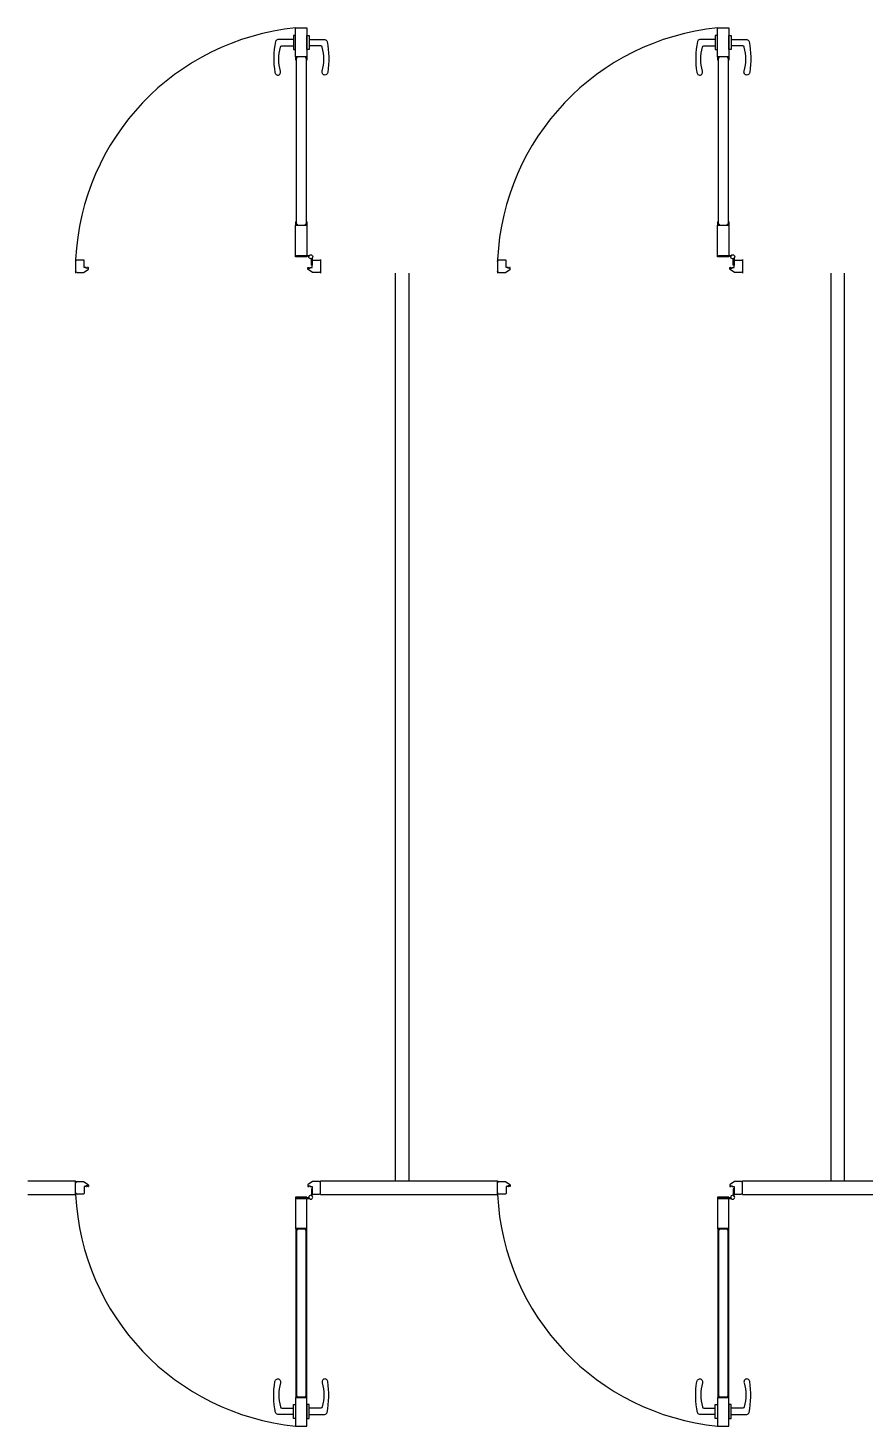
# Model space of a CAD drawing. Extents: x -14231 to 516634, y -267190 to 70805.
# Drawn here: x 63504 to 66579, y 42846 to 47980 of the extents above; entities that cross this region are included whole.
import ezdxf

# ---------------------------------------------------------------- set-up
doc = ezdxf.new("R2010")
doc.units = 0
doc.header["$LTSCALE"] = 8
doc.layers.get('0').update_dxf_attribs({"color": 1, "linetype": 'CONTINUOUS'})

msp = doc.modelspace()

# ---------------------------------------------------------------- linework, layer by layer
at = {"color": 252}
for p, q in [((64487.4, 47874.3, 0), (64487.4, 47979.7, 0)), ((64487.4, 47979.7, 0), (64529.1, 47979.7, 0)), ((64529.1, 47979.7, 0), (64529.1, 47874.3, 0)), ((66037.4, 47874.3, 0), (66037.4, 47979.7, 0)), ((66037.4, 47979.7, 0), (66079.1, 47979.7, 0)), ((66079.1, 47979.7, 0), (66079.1, 47874.3, 0)), ((64529.1, 47874.3, 0), (64487.4, 47874.3, 0)), ((64488, 47862.2, 0), (64488, 47875.1, 0)), ((64488.9, 47860.9, 0), (64488, 47862, 0)), ((64488.3, 47875.4, 0), (64528.2, 47875.4, 0)), ((64489, 47873.8, 0), (64489, 47872.1, 0)), ((64489, 47870.5, 0), (64489, 47863.1, 0)), ((64507.9, 47874.1, 0), (64489.3, 47874.1, 0)), ((64489.3, 47871.8, 0), (64493.9, 47871.8, 0)), ((64493.9, 47870.8, 0), (64489.3, 47870.8, 0)), ((64490.1, 47870.8, 0), (64489.4, 47870.8, 0)), ((64489.4, 47870.8, 0), (64489.4, 47258.9, 0)), ((64489.4, 47862.6, 0), (64489.4, 47861.1, 0)), ((64490.1, 47258.9, 0), (64490.1, 47870.8, 0)), ((64494.2, 47871.5, 0), (64494.2, 47871.1, 0)), ((64508.2, 47874.4, 0), (64507.9, 47874.1, 0)), ((64508.5, 47874.1, 0), (64508.2, 47874.4, 0)), ((64527.1, 47874.1, 0), (64508.5, 47874.1, 0)), ((64522.2, 47871.1, 0), (64522.2, 47871.5, 0)), ((64522.5, 47871.8, 0), (64527.1, 47871.8, 0)), ((64527.1, 47870.8, 0), (64522.5, 47870.8, 0)), ((64526.4, 47870.8, 0), (64526.4, 47258.9, 0)), ((64527, 47870.8, 0), (64526.4, 47870.8, 0)), ((64527, 47258.9, 0), (64527, 47870.8, 0)), ((64527, 47861.1, 0), (64527, 47862.6, 0)), ((64527.4, 47872.1, 0), (64527.4, 47873.8, 0)), ((64527.4, 47863.1, 0), (64527.4, 47870.5, 0)), ((64528.4, 47862, 0), (64527.6, 47860.9, 0)), ((64528.5, 47875.1, 0), (64528.5, 47862.2, 0)), ((66079.1, 47874.3, 0), (66037.4, 47874.3, 0)), ((66038, 47862.2, 0), (66038, 47875.1, 0)), ((66038.9, 47860.9, 0), (66038, 47862, 0)), ((66038.3, 47875.4, 0), (66078.2, 47875.4, 0)), ((66039, 47873.8, 0), (66039, 47872.1, 0)), ((66039, 47870.5, 0), (66039, 47863.1, 0)), ((66057.9, 47874.1, 0), (66039.3, 47874.1, 0)), ((66039.3, 47871.8, 0), (66043.9, 47871.8, 0)), ((66043.9, 47870.8, 0), (66039.3, 47870.8, 0)), ((66040.1, 47870.8, 0), (66039.4, 47870.8, 0)), ((66039.4, 47870.8, 0), (66039.4, 47258.9, 0)), ((66039.4, 47862.6, 0), (66039.4, 47861.1, 0)), ((66040.1, 47258.9, 0), (66040.1, 47870.8, 0)), ((66044.2, 47871.5, 0), (66044.2, 47871.1, 0)), ((66058.2, 47874.4, 0), (66057.9, 47874.1, 0)), ((66058.5, 47874.1, 0), (66058.2, 47874.4, 0)), ((66077.1, 47874.1, 0), (66058.5, 47874.1, 0)), ((66072.2, 47871.1, 0), (66072.2, 47871.5, 0)), ((66072.5, 47871.8, 0), (66077.1, 47871.8, 0)), ((66077.1, 47870.8, 0), (66072.5, 47870.8, 0)), ((66076.4, 47870.8, 0), (66076.4, 47258.9, 0)), ((66077, 47870.8, 0), (66076.4, 47870.8, 0)), ((66077, 47258.9, 0), (66077, 47870.8, 0)), ((66077, 47861.1, 0), (66077, 47862.6, 0)), ((66077.4, 47872.1, 0), (66077.4, 47873.8, 0)), ((66077.4, 47863.1, 0), (66077.4, 47870.5, 0)), ((66078.4, 47862, 0), (66077.6, 47860.9, 0)), ((66078.5, 47875.1, 0), (66078.5, 47862.2, 0)), ((64487.4, 47139.1, 0), (64487.4, 47255.4, 0)), ((64487.4, 47255.4, 0), (64529.1, 47255.4, 0)), ((64488, 47267.6, 0), (64488.9, 47268.8, 0)), ((64488, 47254.6, 0), (64488, 47267.5, 0)), ((64528.2, 47254.3, 0), (64488.3, 47254.3, 0)), ((64489, 47266.6, 0), (64489, 47259.2, 0)), ((64489, 47257.6, 0), (64489, 47255.9, 0)), ((64489.3, 47258.9, 0), (64493.9, 47258.9, 0)), ((64493.9, 47257.9, 0), (64489.3, 47257.9, 0)), ((64489.3, 47255.6, 0), (64507.9, 47255.6, 0)), ((64489.4, 47268.6, 0), (64489.4, 47267, 0)), ((64489.4, 47258.9, 0), (64490.1, 47258.9, 0)), ((64494.2, 47258.6, 0), (64494.2, 47258.2, 0)), ((64507.9, 47255.6, 0), (64508.2, 47255.3, 0)), ((64508.2, 47255.3, 0), (64508.5, 47255.6, 0)), ((64508.5, 47255.6, 0), (64527.1, 47255.6, 0)), ((64522.2, 47258.2, 0), (64522.2, 47258.6, 0)), ((64522.5, 47258.9, 0), (64527.1, 47258.9, 0)), ((64527.1, 47257.9, 0), (64522.5, 47257.9, 0)), ((64526.4, 47258.9, 0), (64527, 47258.9, 0)), ((64527, 47267, 0), (64527, 47268.6, 0)), ((64527.2, 47266.8, 0), (64527.2, 47266.8, 0)), ((64527.4, 47259.2, 0), (64527.4, 47266.6, 0)), ((64527.4, 47255.9, 0), (64527.4, 47257.6, 0)), ((64527.6, 47268.8, 0), (64528.4, 47267.6, 0)), ((64528.5, 47267.5, 0), (64528.5, 47254.6, 0)), ((64529.1, 47255.4, 0), (64529.1, 47139.1, 0)), ((66037.4, 47139.1, 0), (66037.4, 47255.4, 0)), ((66037.4, 47255.4, 0), (66079.1, 47255.4, 0)), ((66038, 47267.6, 0), (66038.9, 47268.8, 0)), ((66038, 47254.6, 0), (66038, 47267.5, 0)), ((66078.2, 47254.3, 0), (66038.3, 47254.3, 0)), ((66039, 47266.6, 0), (66039, 47259.2, 0)), ((66039, 47257.6, 0), (66039, 47255.9, 0)), ((66039.3, 47258.9, 0), (66043.9, 47258.9, 0)), ((66043.9, 47257.9, 0), (66039.3, 47257.9, 0)), ((66039.3, 47255.6, 0), (66057.9, 47255.6, 0)), ((66039.4, 47268.6, 0), (66039.4, 47267, 0)), ((66039.4, 47258.9, 0), (66040.1, 47258.9, 0)), ((66044.2, 47258.6, 0), (66044.2, 47258.2, 0)), ((66057.9, 47255.6, 0), (66058.2, 47255.3, 0)), ((66058.2, 47255.3, 0), (66058.5, 47255.6, 0)), ((66058.5, 47255.6, 0), (66077.1, 47255.6, 0)), ((66072.2, 47258.2, 0), (66072.2, 47258.6, 0)), ((66072.5, 47258.9, 0), (66077.1, 47258.9, 0)), ((66077.1, 47257.9, 0), (66072.5, 47257.9, 0)), ((66076.4, 47258.9, 0), (66077, 47258.9, 0)), ((66077, 47267, 0), (66077, 47268.6, 0)), ((66077.2, 47266.8, 0), (66077.2, 47266.8, 0)), ((66077.4, 47259.2, 0), (66077.4, 47266.6, 0)), ((66077.4, 47255.9, 0), (66077.4, 47257.6, 0)), ((66077.6, 47268.8, 0), (66078.4, 47267.6, 0)), ((66078.5, 47267.5, 0), (66078.5, 47254.6, 0)), ((66079.1, 47255.4, 0), (66079.1, 47139.1, 0)), ((63679, 47129.7, 0), (63679, 47079.7, 0)), ((63708.8, 47127.7, 0), (63684.3, 47127.7, 0)), ((63710.3, 47100.5, 0), (63710.3, 47126.2, 0)), ((64529.1, 47139.1, 0), (64487.4, 47139.1, 0)), ((64490.5, 47144.3, 0), (64537.4, 47144.3, 0)), ((64490.5, 47141.7, 0), (64490.5, 47144.3, 0)), ((64537.4, 47141.7, 0), (64490.5, 47141.7, 0)), ((64537.4, 47144.3, 0), (64537.4, 47141.7, 0)), ((64545.1, 47108.9), (64545.1, 47134)), ((64545.1, 47134), (64547.7, 47134)), ((64547.7, 47134), (64547.7, 47108.9)), ((64547.7, 47100.5), (64547.7, 47126.2)), ((64549.3, 47127.7), (64573.8, 47127.7)), ((64579, 47129.7), (64579, 47079.7)), ((65229, 47129.7, 0), (65229, 47079.7, 0)), ((65258.8, 47127.7, 0), (65234.3, 47127.7, 0)), ((65260.3, 47100.5, 0), (65260.3, 47126.2, 0)), ((66079.1, 47139.1, 0), (66037.4, 47139.1, 0)), ((66040.5, 47144.3, 0), (66087.4, 47144.3, 0)), ((66040.5, 47141.7, 0), (66040.5, 47144.3, 0)), ((66087.4, 47141.7, 0), (66040.5, 47141.7, 0)), ((66087.4, 47144.3, 0), (66087.4, 47141.7, 0)), ((66095.1, 47108.9), (66095.1, 47134)), ((66095.1, 47134), (66097.7, 47134)), ((66097.7, 47134), (66097.7, 47108.9)), ((66097.7, 47100.5), (66097.7, 47126.2)), ((66099.3, 47127.7), (66123.8, 47127.7)), ((66129, 47129.7), (66129, 47079.7)), ((63679, 47122.5, 0), (63679, 47086.9, 0)), ((63684.3, 47081.7, 0), (63708.3, 47081.7, 0)), ((63708.3, 47081.7, 0), (63724.8, 47092.6, 0)), ((63718.5, 47100.5, 0), (63710.3, 47100.5, 0)), ((63716.8, 47099.5, 0), (63718.5, 47099.5, 0)), ((63716.8, 47097.5, 0), (63716.8, 47099.5, 0)), ((63724.7, 47097.5, 0), (63716.8, 47097.5, 0)), ((63725.5, 47100.5, 0), (63723.1, 47100.5, 0)), ((63723.1, 47099.5, 0), (63724.7, 47099.5, 0)), ((63724.7, 47099.5, 0), (63724.7, 47097.5, 0)), ((63726, 47095, 0), (63726, 47100, 0)), ((64532.1, 47095, 0), (64532.1, 47100, 0)), ((64532.6, 47100.5, 0), (64535, 47100.5, 0)), ((64535, 47099.5, 0), (64533.3, 47099.5, 0)), ((64533.3, 47099.5, 0), (64533.3, 47097.5, 0)), ((64533.3, 47097.5, 0), (64541.3, 47097.5, 0)), ((64549.8, 47081.7, 0), (64533.3, 47092.6, 0)), ((64539.6, 47100.5), (64547.7, 47100.5)), ((64541.3, 47099.5), (64539.6, 47099.5)), ((64541.3, 47097.5), (64541.3, 47099.5)), ((64547.7, 47108.9), (64545.1, 47108.9)), ((64573.8, 47081.7), (64549.8, 47081.7)), ((64579, 47122.5), (64579, 47086.9)), ((64854, 43746.2), (64854, 47079.7)), ((64904, 43746.2), (64904, 47079.7)), ((65229, 47122.5, 0), (65229, 47086.9, 0)), ((65234.3, 47081.7, 0), (65258.3, 47081.7, 0)), ((65258.3, 47081.7, 0), (65274.8, 47092.6, 0)), ((65268.5, 47100.5, 0), (65260.3, 47100.5, 0)), ((65266.8, 47099.5, 0), (65268.5, 47099.5, 0)), ((65266.8, 47097.5, 0), (65266.8, 47099.5, 0)), ((65274.7, 47097.5, 0), (65266.8, 47097.5, 0)), ((65275.5, 47100.5, 0), (65273.1, 47100.5, 0)), ((65273.1, 47099.5, 0), (65274.7, 47099.5, 0)), ((65274.7, 47099.5, 0), (65274.7, 47097.5, 0)), ((65276, 47095, 0), (65276, 47100, 0)), ((66082.1, 47095, 0), (66082.1, 47100, 0)), ((66082.6, 47100.5, 0), (66085, 47100.5, 0)), ((66085, 47099.5, 0), (66083.3, 47099.5, 0)), ((66083.3, 47099.5, 0), (66083.3, 47097.5, 0)), ((66083.3, 47097.5, 0), (66091.3, 47097.5, 0)), ((66099.8, 47081.7, 0), (66083.3, 47092.6, 0)), ((66089.6, 47100.5), (66097.7, 47100.5)), ((66091.3, 47099.5), (66089.6, 47099.5)), ((66091.3, 47097.5), (66091.3, 47099.5)), ((66097.7, 47108.9), (66095.1, 47108.9)), ((66123.8, 47081.7), (66099.8, 47081.7)), ((66129, 47122.5), (66129, 47086.9)), ((66454, 43746.2), (66454, 47079.7)), ((66504, 43746.2), (66504, 47079.7)), ((63504, 43746.2), (63679, 43746.2)), ((63679, 43696.2, 0), (63679, 43746.2, 0)), ((63679, 43703.4, 0), (63679, 43739, 0)), ((63684.3, 43744.2, 0), (63708.3, 43744.2, 0)), ((63708.3, 43744.2, 0), (63724.8, 43733.4, 0)), ((64549.8, 43744.2, 0), (64533.3, 43733.4, 0)), ((64573.8, 43744.2), (64549.8, 43744.2)), ((64579, 43746.2), (65229, 43746.2)), ((64579, 43696.2), (64579, 43746.2)), ((64579, 43703.4), (64579, 43739)), ((65229, 43696.2, 0), (65229, 43746.2, 0)), ((65229, 43703.4, 0), (65229, 43739, 0)), ((65234.3, 43744.2, 0), (65258.3, 43744.2, 0)), ((65258.3, 43744.2, 0), (65274.8, 43733.4, 0)), ((66099.8, 43744.2, 0), (66083.3, 43733.4, 0)), ((66123.8, 43744.2), (66099.8, 43744.2)), ((66129, 43746.2), (66829, 43746.2)), ((66129, 43696.2), (66129, 43746.2)), ((66129, 43703.4), (66129, 43739)), ((63504, 43696.2), (63679, 43696.2)), ((63708.8, 43698.2, 0), (63684.3, 43698.2, 0)), ((63710.3, 43725.4, 0), (63710.3, 43699.8, 0)), ((63718.5, 43725.4, 0), (63710.3, 43725.4, 0)), ((63716.8, 43728.5, 0), (63716.8, 43726.5, 0)), ((63724.7, 43728.5, 0), (63716.8, 43728.5, 0)), ((63716.8, 43726.5, 0), (63718.5, 43726.5, 0)), ((63723.1, 43726.5, 0), (63724.7, 43726.5, 0)), ((63725.5, 43725.4, 0), (63723.1, 43725.4, 0)), ((63724.7, 43726.5, 0), (63724.7, 43728.5, 0)), ((63726, 43730.9, 0), (63726, 43726, 0)), ((64487.4, 43686.9, 0), (64487.4, 43570.6, 0)), ((64529.1, 43686.9, 0), (64487.4, 43686.9, 0)), ((64529.1, 43570.6, 0), (64529.1, 43686.9, 0)), ((64532.1, 43730.9, 0), (64532.1, 43726, 0)), ((64532.6, 43725.4, 0), (64535, 43725.4, 0)), ((64533.3, 43726.5, 0), (64533.3, 43728.5, 0)), ((64533.3, 43728.5, 0), (64541.3, 43728.5, 0)), ((64535, 43726.5, 0), (64533.3, 43726.5, 0)), ((64541.3, 43726.5), (64539.6, 43726.5)), ((64539.6, 43725.4), (64547.7, 43725.4)), ((64541.3, 43728.5), (64541.3, 43726.5)), ((64545.1, 43717.1), (64545.1, 43692)), ((64547.7, 43717.1), (64545.1, 43717.1)), ((64545.1, 43692), (64547.7, 43692)), ((64547.7, 43725.4), (64547.7, 43699.8)), ((64547.7, 43692), (64547.7, 43717.1)), ((64549.3, 43698.2), (64573.8, 43698.2)), ((64579, 43696.2), (65229, 43696.2)), ((65258.8, 43698.2, 0), (65234.3, 43698.2, 0)), ((65260.3, 43725.4, 0), (65260.3, 43699.8, 0)), ((65268.5, 43725.4, 0), (65260.3, 43725.4, 0)), ((65266.8, 43728.5, 0), (65266.8, 43726.5, 0)), ((65274.7, 43728.5, 0), (65266.8, 43728.5, 0)), ((65266.8, 43726.5, 0), (65268.5, 43726.5, 0)), ((65273.1, 43726.5, 0), (65274.7, 43726.5, 0)), ((65275.5, 43725.4, 0), (65273.1, 43725.4, 0)), ((65274.7, 43726.5, 0), (65274.7, 43728.5, 0)), ((65276, 43730.9, 0), (65276, 43726, 0)), ((66037.4, 43686.9, 0), (66037.4, 43570.6, 0)), ((66079.1, 43686.9, 0), (66037.4, 43686.9, 0)), ((66079.1, 43570.6, 0), (66079.1, 43686.9, 0)), ((66082.1, 43730.9, 0), (66082.1, 43726, 0)), ((66082.6, 43725.4, 0), (66085, 43725.4, 0)), ((66083.3, 43726.5, 0), (66083.3, 43728.5, 0)), ((66083.3, 43728.5, 0), (66091.3, 43728.5, 0)), ((66085, 43726.5, 0), (66083.3, 43726.5, 0)), ((66091.3, 43726.5), (66089.6, 43726.5)), ((66089.6, 43725.4), (66097.7, 43725.4)), ((66091.3, 43728.5), (66091.3, 43726.5)), ((66095.1, 43717.1), (66095.1, 43692)), ((66097.7, 43717.1), (66095.1, 43717.1)), ((66095.1, 43692), (66097.7, 43692)), ((66097.7, 43725.4), (66097.7, 43699.8)), ((66097.7, 43692), (66097.7, 43717.1)), ((66099.3, 43698.2), (66123.8, 43698.2)), ((66129, 43696.2), (66829, 43696.2)), ((64537.4, 43684.3, 0), (64490.5, 43684.3, 0)), ((64490.5, 43684.3, 0), (64490.5, 43681.7, 0)), ((64490.5, 43681.7, 0), (64537.4, 43681.7, 0)), ((64537.4, 43681.7, 0), (64537.4, 43684.3, 0)), ((66087.4, 43684.3, 0), (66040.5, 43684.3, 0)), ((66040.5, 43684.3, 0), (66040.5, 43681.7, 0)), ((66040.5, 43681.7, 0), (66087.4, 43681.7, 0)), ((66087.4, 43681.7, 0), (66087.4, 43684.3, 0)), ((64487.4, 43570.6, 0), (64529.1, 43570.6, 0)), ((64488, 43571.3, 0), (64488, 43558.5, 0)), ((64488, 43558.3, 0), (64488.9, 43557.1, 0)), ((64528.2, 43571.6, 0), (64488.3, 43571.6, 0)), ((64489, 43568.4, 0), (64489, 43570.1, 0)), ((64489, 43559.3, 0), (64489, 43566.7, 0)), ((64489.3, 43570.4, 0), (64507.9, 43570.4, 0)), ((64493.9, 43568.1, 0), (64489.3, 43568.1, 0)), ((64489.3, 43567, 0), (64493.9, 43567, 0)), ((64489.4, 43567, 0), (64490.1, 43567, 0)), ((64489.4, 42955.2, 0), (64489.4, 43567, 0)), ((64489.4, 43557.3, 0), (64489.4, 43558.9, 0)), ((64490.1, 43567, 0), (64490.1, 42955.2, 0)), ((64494.2, 43567.3, 0), (64494.2, 43567.8, 0)), ((64507.9, 43570.4, 0), (64508.2, 43570.7, 0)), ((64508.2, 43570.7, 0), (64508.5, 43570.4, 0)), ((64508.5, 43570.4, 0), (64527.1, 43570.4, 0)), ((64522.2, 43567.8, 0), (64522.2, 43567.3, 0)), ((64527.1, 43568.1, 0), (64522.5, 43568.1, 0)), ((64522.5, 43567, 0), (64527.1, 43567, 0)), ((64526.4, 42955.2, 0), (64526.4, 43567, 0)), ((64526.4, 43567, 0), (64527, 43567, 0)), ((64527, 43567, 0), (64527, 42955.2, 0)), ((64527, 43558.9, 0), (64527, 43557.3, 0)), ((64527.2, 43559.1, 0), (64527.2, 43559.1, 0)), ((64527.4, 43570.1, 0), (64527.4, 43568.4, 0)), ((64527.4, 43566.7, 0), (64527.4, 43559.3, 0)), ((64527.6, 43557.1, 0), (64528.4, 43558.3, 0)), ((64528.5, 43558.5, 0), (64528.5, 43571.3, 0)), ((66037.4, 43570.6, 0), (66079.1, 43570.6, 0)), ((66038, 43571.3, 0), (66038, 43558.5, 0)), ((66038, 43558.3, 0), (66038.9, 43557.1, 0)), ((66078.2, 43571.6, 0), (66038.3, 43571.6, 0)), ((66039, 43568.4, 0), (66039, 43570.1, 0)), ((66039, 43559.3, 0), (66039, 43566.7, 0)), ((66039.3, 43570.4, 0), (66057.9, 43570.4, 0)), ((66043.9, 43568.1, 0), (66039.3, 43568.1, 0)), ((66039.3, 43567, 0), (66043.9, 43567, 0)), ((66039.4, 43567, 0), (66040.1, 43567, 0)), ((66039.4, 42955.2, 0), (66039.4, 43567, 0)), ((66039.4, 43557.3, 0), (66039.4, 43558.9, 0)), ((66040.1, 43567, 0), (66040.1, 42955.2, 0)), ((66044.2, 43567.3, 0), (66044.2, 43567.8, 0)), ((66057.9, 43570.4, 0), (66058.2, 43570.7, 0)), ((66058.2, 43570.7, 0), (66058.5, 43570.4, 0)), ((66058.5, 43570.4, 0), (66077.1, 43570.4, 0)), ((66072.2, 43567.8, 0), (66072.2, 43567.3, 0)), ((66077.1, 43568.1, 0), (66072.5, 43568.1, 0)), ((66072.5, 43567, 0), (66077.1, 43567, 0)), ((66076.4, 42955.2, 0), (66076.4, 43567, 0)), ((66076.4, 43567, 0), (66077, 43567, 0)), ((66077, 43567, 0), (66077, 42955.2, 0)), ((66077, 43558.9, 0), (66077, 43557.3, 0)), ((66077.2, 43559.1, 0), (66077.2, 43559.1, 0)), ((66077.4, 43570.1, 0), (66077.4, 43568.4, 0)), ((66077.4, 43566.7, 0), (66077.4, 43559.3, 0)), ((66077.6, 43557.1, 0), (66078.4, 43558.3, 0)), ((66078.5, 43558.5, 0), (66078.5, 43571.3, 0)), ((64487.4, 42951.6, 0), (64487.4, 42846.2, 0)), ((64529.1, 42951.6, 0), (64487.4, 42951.6, 0)), ((64488.9, 42965, 0), (64488, 42963.9, 0)), ((64488, 42963.7, 0), (64488, 42950.9, 0)), ((64488.3, 42950.6, 0), (64528.2, 42950.6, 0)), ((64489, 42955.5, 0), (64489, 42962.9, 0)), ((64489, 42952.1, 0), (64489, 42953.8, 0)), ((64493.9, 42955.2, 0), (64489.3, 42955.2, 0)), ((64489.3, 42954.1, 0), (64493.9, 42954.1, 0)), ((64507.9, 42951.8, 0), (64489.3, 42951.8, 0)), ((64489.4, 42963.3, 0), (64489.4, 42964.9, 0)), ((64490.1, 42955.2, 0), (64489.4, 42955.2, 0)), ((64494.2, 42954.4, 0), (64494.2, 42954.8, 0)), ((64508.2, 42951.5, 0), (64507.9, 42951.8, 0)), ((64508.5, 42951.8, 0), (64508.2, 42951.5, 0)), ((64527.1, 42951.8, 0), (64508.5, 42951.8, 0)), ((64522.2, 42954.8, 0), (64522.2, 42954.4, 0)), ((64527.1, 42955.2, 0), (64522.5, 42955.2, 0)), ((64522.5, 42954.1, 0), (64527.1, 42954.1, 0)), ((64527, 42955.2, 0), (64526.4, 42955.2, 0)), ((64527, 42964.9, 0), (64527, 42963.3, 0)), ((64527.4, 42962.9, 0), (64527.4, 42955.5, 0)), ((64527.4, 42953.8, 0), (64527.4, 42952.1, 0)), ((64528.4, 42963.9, 0), (64527.6, 42965, 0)), ((64528.5, 42950.9, 0), (64528.5, 42963.7, 0)), ((64529.1, 42846.2, 0), (64529.1, 42951.6, 0)), ((66037.4, 42951.6, 0), (66037.4, 42846.2, 0)), ((66079.1, 42951.6, 0), (66037.4, 42951.6, 0)), ((66038.9, 42965, 0), (66038, 42963.9, 0)), ((66038, 42963.7, 0), (66038, 42950.9, 0)), ((66038.3, 42950.6, 0), (66078.2, 42950.6, 0)), ((66039, 42955.5, 0), (66039, 42962.9, 0)), ((66039, 42952.1, 0), (66039, 42953.8, 0)), ((66043.9, 42955.2, 0), (66039.3, 42955.2, 0)), ((66039.3, 42954.1, 0), (66043.9, 42954.1, 0)), ((66057.9, 42951.8, 0), (66039.3, 42951.8, 0)), ((66039.4, 42963.3, 0), (66039.4, 42964.9, 0)), ((66040.1, 42955.2, 0), (66039.4, 42955.2, 0)), ((66044.2, 42954.4, 0), (66044.2, 42954.8, 0)), ((66058.2, 42951.5, 0), (66057.9, 42951.8, 0)), ((66058.5, 42951.8, 0), (66058.2, 42951.5, 0)), ((66077.1, 42951.8, 0), (66058.5, 42951.8, 0)), ((66072.2, 42954.8, 0), (66072.2, 42954.4, 0)), ((66077.1, 42955.2, 0), (66072.5, 42955.2, 0)), ((66072.5, 42954.1, 0), (66077.1, 42954.1, 0)), ((66077, 42955.2, 0), (66076.4, 42955.2, 0)), ((66077, 42964.9, 0), (66077, 42963.3, 0)), ((66077.4, 42962.9, 0), (66077.4, 42955.5, 0)), ((66077.4, 42953.8, 0), (66077.4, 42952.1, 0)), ((66078.4, 42963.9, 0), (66077.6, 42965, 0)), ((66078.5, 42950.9, 0), (66078.5, 42963.7, 0)), ((66079.1, 42846.2, 0), (66079.1, 42951.6, 0)), ((64487.4, 42846.2, 0), (64529.1, 42846.2, 0)), ((66037.4, 42846.2, 0), (66079.1, 42846.2, 0))]:
    msp.add_line(p, q, dxfattribs=at)
at = {"color": 252, "elevation": 0}
for points in [[(64487.4, 47900.3), (64487.4, 47952.2), (64478.9, 47952.2), (64478.9, 47900.3)], [(64529.1, 47900.3), (64529.1, 47952.2), (64537.6, 47952.2), (64537.6, 47900.3)], [(66037.4, 47900.3), (66037.4, 47952.2), (66028.9, 47952.2), (66028.9, 47900.3)], [(66079.1, 47900.3), (66079.1, 47952.2), (66087.6, 47952.2), (66087.6, 47900.3)], [(64487.4, 42925.6), (64487.4, 42873.7), (64478.9, 42873.7), (64478.9, 42925.6)], [(64529.1, 42925.6), (64529.1, 42873.7), (64537.6, 42873.7), (64537.6, 42925.6)], [(66037.4, 42925.6), (66037.4, 42873.7), (66028.9, 42873.7), (66028.9, 42925.6)], [(66079.1, 42925.6), (66079.1, 42873.7), (66087.6, 42873.7), (66087.6, 42925.6)]]:
    msp.add_lwpolyline(points, close=True, dxfattribs=at)
for points in [[(64478.9, 47937.9), (64436.5, 47937.9), (64421.8, 47937.3, 0.327495), (64413.5, 47930, 0.089847), (64411.1, 47816.4, 1.144881), (64431.6, 47821, -0.137079), (64431.5, 47909.1, -0.349357), (64437, 47914.6), (64478.9, 47914.6)], [(64537.6, 47937.9), (64579.9, 47937.9), (64594.6, 47937.3, -0.327495), (64603, 47930, -0.089847), (64605.3, 47816.4, -1.144881), (64584.9, 47821, 0.137079), (64584.9, 47909.1, 0.349357), (64579.5, 47914.6), (64537.6, 47914.6)], [(66028.9, 47937.9), (65986.5, 47937.9), (65971.8, 47937.3, 0.327495), (65963.5, 47930, 0.089847), (65961.1, 47816.4, 1.144881), (65981.6, 47821, -0.137079), (65981.5, 47909.1, -0.349357), (65987, 47914.6), (66028.9, 47914.6)], [(66087.6, 47937.9), (66129.9, 47937.9), (66144.6, 47937.3, -0.327495), (66153, 47930, -0.089847), (66155.3, 47816.4, -1.144881), (66134.9, 47821, 0.137079), (66134.9, 47909.1, 0.349357), (66129.5, 47914.6), (66087.6, 47914.6)], [(64478.9, 42888), (64436.5, 42888), (64421.8, 42888.7, -0.327495), (64413.5, 42895.9, -0.089847), (64411.1, 43009.6, -1.144881), (64431.6, 43004.9, 0.137079), (64431.5, 42916.9, 0.349357), (64437, 42911.3), (64478.9, 42911.3)], [(64537.6, 42888), (64579.9, 42888), (64594.6, 42888.7, 0.327495), (64603, 42895.9, 0.089847), (64605.3, 43009.6, 1.144881), (64584.9, 43004.9, -0.137079), (64584.9, 42916.9, -0.349357), (64579.5, 42911.3), (64537.6, 42911.3)], [(66028.9, 42888), (65986.5, 42888), (65971.8, 42888.7, -0.327495), (65963.5, 42895.9, -0.089847), (65961.1, 43009.6, -1.144881), (65981.6, 43004.9, 0.137079), (65981.5, 42916.9, 0.349357), (65987, 42911.3), (66028.9, 42911.3)], [(66087.6, 42888), (66129.9, 42888), (66144.6, 42888.7, 0.327495), (66153, 42895.9, 0.089847), (66155.3, 43009.6, 1.144881), (66134.9, 43004.9, -0.137079), (66134.9, 42916.9, -0.349357), (66129.5, 42911.3), (66087.6, 42911.3)]]:
    msp.add_lwpolyline(points, format="xyb", dxfattribs=at)
at = {"color": 252}
for centre, radius, start, end in [((64575.9, 47086.2, 0), 897.9, 95.6568, 177.2228), ((66125.9, 47086.2, 0), 897.9, 95.6568, 177.2228), ((64488.3, 47875.1, 0), 0.313, 90, 180), ((64488.3, 47862.2, 0), 0.313, 180, 216.0274), ((64489.1, 47861.1, 0), 0.313, 216.0274, 360), ((64489.3, 47873.8, 0), 0.313, 90, 180), ((64489.3, 47872.1, 0), 0.313, 180, 270), ((64489.3, 47870.5, 0), 0.313, 90, 180), ((64489.2, 47863.1, 0), 0.209, 180, 270), ((64489.2, 47862.6, 0), 0.209, 360, 90), ((64493.9, 47871.5, 0), 0.313, 0, 90), ((64493.9, 47871.1, 0), 0.313, 270, 0), ((64522.5, 47871.5, 0), 0.313, 90, 180), ((64522.5, 47871.1, 0), 0.313, 180, 270), ((64527.2, 47862.6, 0), 0.209, 90, 180), ((64527.3, 47861.1, 0), 0.313, 180, 323.9726), ((64527.1, 47873.8, 0), 0.313, 360, 90), ((64527.1, 47872.1, 0), 0.313, 270, 0), ((64527.1, 47870.5, 0), 0.313, 0, 90), ((64527.2, 47863.1, 0), 0.209, 270, 360), ((64528.2, 47875.1, 0), 0.313, 360, 90), ((64528.2, 47862.2, 0), 0.313, 323.9726, 360), ((66038.3, 47875.1, 0), 0.313, 90, 180), ((66038.3, 47862.2, 0), 0.313, 180, 216.0274), ((66039.1, 47861.1, 0), 0.313, 216.0274, 360), ((66039.3, 47873.8, 0), 0.313, 90, 180), ((66039.3, 47872.1, 0), 0.313, 180, 270), ((66039.3, 47870.5, 0), 0.313, 90, 180), ((66039.2, 47863.1, 0), 0.209, 180, 270), ((66039.2, 47862.6, 0), 0.209, 360, 90), ((66043.9, 47871.5, 0), 0.313, 0, 90), ((66043.9, 47871.1, 0), 0.313, 270, 0), ((66072.5, 47871.5, 0), 0.313, 90, 180), ((66072.5, 47871.1, 0), 0.313, 180, 270), ((66077.2, 47862.6, 0), 0.209, 90, 180), ((66077.3, 47861.1, 0), 0.313, 180, 323.9726), ((66077.1, 47873.8, 0), 0.313, 360, 90), ((66077.1, 47872.1, 0), 0.313, 270, 0), ((66077.1, 47870.5, 0), 0.313, 0, 90), ((66077.2, 47863.1, 0), 0.209, 270, 360), ((66078.2, 47875.1, 0), 0.313, 360, 90), ((66078.2, 47862.2, 0), 0.313, 323.9726, 360), ((64488.3, 47267.5, 0), 0.313, 143.9726, 180), ((64488.3, 47254.6, 0), 0.313, 180, 270), ((64489.1, 47268.6, 0), 0.313, 0, 143.9726), ((64489.2, 47266.6, 0), 0.209, 90, 180), ((64489.3, 47259.2, 0), 0.313, 180, 270), ((64489.3, 47257.6, 0), 0.313, 90, 180), ((64489.3, 47255.9, 0), 0.313, 180, 270), ((64489.2, 47267, 0), 0.209, 270, 0), ((64493.9, 47258.6, 0), 0.313, 360, 90), ((64493.9, 47258.2, 0), 0.313, 270, 0), ((64522.5, 47258.6, 0), 0.313, 90, 180), ((64522.5, 47258.2, 0), 0.313, 180, 270), ((64527.3, 47268.6, 0), 0.313, 36.0274, 180), ((64527.2, 47267, 0), 0.209, 180, 270), ((64527.1, 47259.2, 0), 0.313, 270, 0), ((64527.1, 47257.6, 0), 0.313, 360, 90), ((64527.1, 47255.9, 0), 0.313, 270, 0), ((64527.2, 47266.6, 0), 0.209, 0, 90), ((64528.2, 47254.6, 0), 0.313, 270, 0), ((64528.2, 47267.5, 0), 0.313, 0, 36.0274), ((66038.3, 47267.5, 0), 0.313, 143.9726, 180), ((66038.3, 47254.6, 0), 0.313, 180, 270), ((66039.1, 47268.6, 0), 0.313, 0, 143.9726), ((66039.2, 47266.6, 0), 0.209, 90, 180), ((66039.3, 47259.2, 0), 0.313, 180, 270), ((66039.3, 47257.6, 0), 0.313, 90, 180), ((66039.3, 47255.9, 0), 0.313, 180, 270), ((66039.2, 47267, 0), 0.209, 270, 0), ((66043.9, 47258.6, 0), 0.313, 360, 90), ((66043.9, 47258.2, 0), 0.313, 270, 0), ((66072.5, 47258.6, 0), 0.313, 90, 180), ((66072.5, 47258.2, 0), 0.313, 180, 270), ((66077.3, 47268.6, 0), 0.313, 36.0274, 180), ((66077.2, 47267, 0), 0.209, 180, 270), ((66077.1, 47259.2, 0), 0.313, 270, 0), ((66077.1, 47257.6, 0), 0.313, 360, 90), ((66077.1, 47255.9, 0), 0.313, 270, 0), ((66077.2, 47266.6, 0), 0.209, 0, 90), ((66078.2, 47254.6, 0), 0.313, 270, 0), ((66078.2, 47267.5, 0), 0.313, 0, 36.0274), ((64575.9, 43739.7, 0), 897.9, 182.7772, 264.3432), ((66125.9, 43739.7, 0), 897.9, 182.7772, 264.3432), ((64488.3, 43571.3, 0), 0.313, 90, 180), ((64488.3, 43558.5, 0), 0.313, 180, 216.0274), ((64489.1, 43557.3, 0), 0.313, 216.0274, 360), ((64489.3, 43570.1, 0), 0.313, 90, 180), ((64489.3, 43568.4, 0), 0.313, 180, 270), ((64489.3, 43566.7, 0), 0.313, 90, 180), ((64489.2, 43559.3, 0), 0.209, 180, 270), ((64489.2, 43558.9, 0), 0.209, 360, 90), ((64493.9, 43567.8, 0), 0.313, 360, 90), ((64493.9, 43567.3, 0), 0.313, 270, 0), ((64522.5, 43567.8, 0), 0.313, 90, 180), ((64522.5, 43567.3, 0), 0.313, 180, 270), ((64527.2, 43558.9, 0), 0.209, 90, 180), ((64527.3, 43557.3, 0), 0.313, 180, 323.9726), ((64527.1, 43570.1, 0), 0.313, 360, 90), ((64527.1, 43568.4, 0), 0.313, 270, 0), ((64527.1, 43566.7, 0), 0.313, 360, 90), ((64527.2, 43559.3, 0), 0.209, 270, 360), ((64528.2, 43571.3, 0), 0.313, 360, 90), ((64528.2, 43558.5, 0), 0.313, 323.9726, 360), ((66038.3, 43571.3, 0), 0.313, 90, 180), ((66038.3, 43558.5, 0), 0.313, 180, 216.0274), ((66039.1, 43557.3, 0), 0.313, 216.0274, 360), ((66039.3, 43570.1, 0), 0.313, 90, 180), ((66039.3, 43568.4, 0), 0.313, 180, 270), ((66039.3, 43566.7, 0), 0.313, 90, 180), ((66039.2, 43559.3, 0), 0.209, 180, 270), ((66039.2, 43558.9, 0), 0.209, 360, 90), ((66043.9, 43567.8, 0), 0.313, 360, 90), ((66043.9, 43567.3, 0), 0.313, 270, 0), ((66072.5, 43567.8, 0), 0.313, 90, 180), ((66072.5, 43567.3, 0), 0.313, 180, 270), ((66077.2, 43558.9, 0), 0.209, 90, 180), ((66077.3, 43557.3, 0), 0.313, 180, 323.9726), ((66077.1, 43570.1, 0), 0.313, 360, 90), ((66077.1, 43568.4, 0), 0.313, 270, 0), ((66077.1, 43566.7, 0), 0.313, 360, 90), ((66077.2, 43559.3, 0), 0.209, 270, 360), ((66078.2, 43571.3, 0), 0.313, 360, 90), ((66078.2, 43558.5, 0), 0.313, 323.9726, 360), ((64488.3, 42963.7, 0), 0.313, 143.9726, 180), ((64488.3, 42950.9, 0), 0.313, 180, 270), ((64489.1, 42964.9, 0), 0.313, 0, 143.9726), ((64489.2, 42962.9, 0), 0.209, 90, 180), ((64489.3, 42955.5, 0), 0.313, 180, 270), ((64489.3, 42953.8, 0), 0.313, 90, 180), ((64489.3, 42952.1, 0), 0.313, 180, 270), ((64489.2, 42963.3, 0), 0.209, 270, 0), ((64493.9, 42954.8, 0), 0.313, 360, 90), ((64493.9, 42954.4, 0), 0.313, 270, 360), ((64522.5, 42954.8, 0), 0.313, 90, 180), ((64522.5, 42954.4, 0), 0.313, 180, 270), ((64527.3, 42964.9, 0), 0.313, 36.0274, 180), ((64527.2, 42963.3, 0), 0.209, 180, 270), ((64527.1, 42955.5, 0), 0.313, 270, 360), ((64527.1, 42953.8, 0), 0.313, 360, 90), ((64527.1, 42952.1, 0), 0.313, 270, 0), ((64527.2, 42962.9, 0), 0.209, 0, 90), ((64528.2, 42950.9, 0), 0.313, 270, 0), ((64528.2, 42963.7, 0), 0.313, 0, 36.0274), ((66038.3, 42963.7, 0), 0.313, 143.9726, 180), ((66038.3, 42950.9, 0), 0.313, 180, 270), ((66039.1, 42964.9, 0), 0.313, 0, 143.9726), ((66039.2, 42962.9, 0), 0.209, 90, 180), ((66039.3, 42955.5, 0), 0.313, 180, 270), ((66039.3, 42953.8, 0), 0.313, 90, 180), ((66039.3, 42952.1, 0), 0.313, 180, 270), ((66039.2, 42963.3, 0), 0.209, 270, 0), ((66043.9, 42954.8, 0), 0.313, 360, 90), ((66043.9, 42954.4, 0), 0.313, 270, 360), ((66072.5, 42954.8, 0), 0.313, 90, 180), ((66072.5, 42954.4, 0), 0.313, 180, 270), ((66077.3, 42964.9, 0), 0.313, 36.0274, 180), ((66077.2, 42963.3, 0), 0.209, 180, 270), ((66077.1, 42955.5, 0), 0.313, 270, 360), ((66077.1, 42953.8, 0), 0.313, 360, 90), ((66077.1, 42952.1, 0), 0.313, 270, 0), ((66077.2, 42962.9, 0), 0.209, 0, 90), ((66078.2, 42950.9, 0), 0.313, 270, 0), ((66078.2, 42963.7, 0), 0.313, 0, 36.0274)]:
    msp.add_arc(centre, radius, start, end, dxfattribs=at)
at = {"color": 252, "extrusion": (-9.86076e-32, -1.3636e-31, -1)}
for centre, major_axis, start_param, end_param in [((63684.3, 47122.5, 0), (3.69, -3.69), 2.356194, 3.926991), ((63708.8, 47126.2, 0), (1.11, -1.11), -2.356194, -0.785398), ((64549.3, 47126.2), (-1.11, -1.11), 7.068583, 8.63938), ((64573.8, 47122.5), (-3.69, -3.69), 2.356194, 3.926991), ((65234.3, 47122.5, 0), (3.69, -3.69), 2.356194, 3.926991), ((65258.8, 47126.2, 0), (1.11, -1.11), -2.356194, -0.785398), ((66099.3, 47126.2), (-1.11, -1.11), 7.068583, 8.63938), ((66123.8, 47122.5), (-3.69, -3.69), 2.356194, 3.926991), ((63684.3, 47086.9, 0), (-3.69, -3.69), -0.785398, 0.785398), ((63718.5, 47100, 0), (-0.369, -0.369), 2.356194, 5.497787), ((63723.1, 47100, 0), (-0.369, -0.369), -0.785398, 2.356194), ((63722.9, 47095, 0), (2.21, -2.21), -0.785398, 0.120903), ((63725.5, 47100, 0), (0.369, -0.369), -2.356194, -0.785398), ((64532.6, 47100, 0), (-0.369, -0.369), 7.068583, 8.63938), ((64535.2, 47095, 0), (-2.21, -2.21), 6.162283, 7.068583), ((64535, 47100, 0), (0.369, -0.369), 3.926991, 7.068583), ((64539.6, 47100), (0.369, -0.369), 0.785398, 3.926991), ((64573.8, 47086.9), (3.69, -3.69), 5.497787, 7.068583), ((65234.3, 47086.9, 0), (-3.69, -3.69), -0.785398, 0.785398), ((65268.5, 47100, 0), (-0.369, -0.369), 2.356194, 5.497787), ((65273.1, 47100, 0), (-0.369, -0.369), -0.785398, 2.356194), ((65272.9, 47095, 0), (2.21, -2.21), -0.785398, 0.120903), ((65275.5, 47100, 0), (0.369, -0.369), -2.356194, -0.785398), ((66082.6, 47100, 0), (-0.369, -0.369), 7.068583, 8.63938), ((66085.2, 47095, 0), (-2.21, -2.21), 6.162283, 7.068583), ((66085, 47100, 0), (0.369, -0.369), 3.926991, 7.068583), ((66089.6, 47100), (0.369, -0.369), 0.785398, 3.926991), ((66123.8, 47086.9), (3.69, -3.69), 5.497787, 7.068583)]:
    msp.add_ellipse(centre, major_axis=major_axis, ratio=1, start_param=start_param, end_param=end_param, dxfattribs=at)
at = {"color": 252}
for centre, major_axis, start_param, end_param in [((64543, 47139.6, 0), (5.16, 5.16), 5.497787, 11.780972), ((66093, 47139.6, 0), (5.16, 5.16), 5.497787, 11.780972), ((63684.3, 43739, 0), (-3.69, 3.69), -0.785398, 0.785398), ((64573.8, 43739), (3.69, 3.69), 5.497787, 7.068583), ((65234.3, 43739, 0), (-3.69, 3.69), -0.785398, 0.785398), ((66123.8, 43739), (3.69, 3.69), 5.497787, 7.068583), ((63684.3, 43703.4, 0), (3.69, 3.69), 2.356194, 3.926991), ((63708.8, 43699.8, 0), (1.11, 1.11), -2.356194, -0.785398), ((63718.5, 43726, 0), (-0.369, 0.369), 2.356194, 5.497787), ((63723.1, 43726, 0), (-0.369, 0.369), -0.785398, 2.356194), ((63722.9, 43730.9, 0), (2.21, 2.21), -0.785398, 0.120903), ((63725.5, 43726, 0), (0.369, 0.369), -2.356194, -0.785398), ((64535.2, 43730.9, 0), (-2.21, 2.21), 6.162283, 7.068583), ((64532.6, 43726, 0), (-0.369, 0.369), 7.068583, 8.63938), ((64535, 43726, 0), (0.369, 0.369), 3.926991, 7.068583), ((64539.6, 43726), (0.369, 0.369), 0.785398, 3.926991), ((64549.3, 43699.8), (-1.11, 1.11), 7.068583, 8.63938), ((64573.8, 43703.4), (-3.69, 3.69), 2.356194, 3.926991), ((65234.3, 43703.4, 0), (3.69, 3.69), 2.356194, 3.926991), ((65258.8, 43699.8, 0), (1.11, 1.11), -2.356194, -0.785398), ((65268.5, 43726, 0), (-0.369, 0.369), 2.356194, 5.497787), ((65273.1, 43726, 0), (-0.369, 0.369), -0.785398, 2.356194), ((65272.9, 43730.9, 0), (2.21, 2.21), -0.785398, 0.120903), ((65275.5, 43726, 0), (0.369, 0.369), -2.356194, -0.785398), ((66085.2, 43730.9, 0), (-2.21, 2.21), 6.162283, 7.068583), ((66082.6, 43726, 0), (-0.369, 0.369), 7.068583, 8.63938), ((66085, 43726, 0), (0.369, 0.369), 3.926991, 7.068583), ((66089.6, 43726), (0.369, 0.369), 0.785398, 3.926991), ((66099.3, 43699.8), (-1.11, 1.11), 7.068583, 8.63938), ((66123.8, 43703.4), (-3.69, 3.69), 2.356194, 3.926991)]:
    msp.add_ellipse(centre, major_axis=major_axis, ratio=1, start_param=start_param, end_param=end_param, dxfattribs=at)
at = {"color": 252, "extrusion": (-9.86076e-32, 1.3636e-31, -1)}
for centre in [(64543, 43686.4, 0), (66093, 43686.4, 0)]:
    msp.add_ellipse(centre, major_axis=(5.16, -5.16), ratio=1, start_param=5.497787, end_param=11.780972, dxfattribs=at)

doc.saveas('drawing.dxf')
